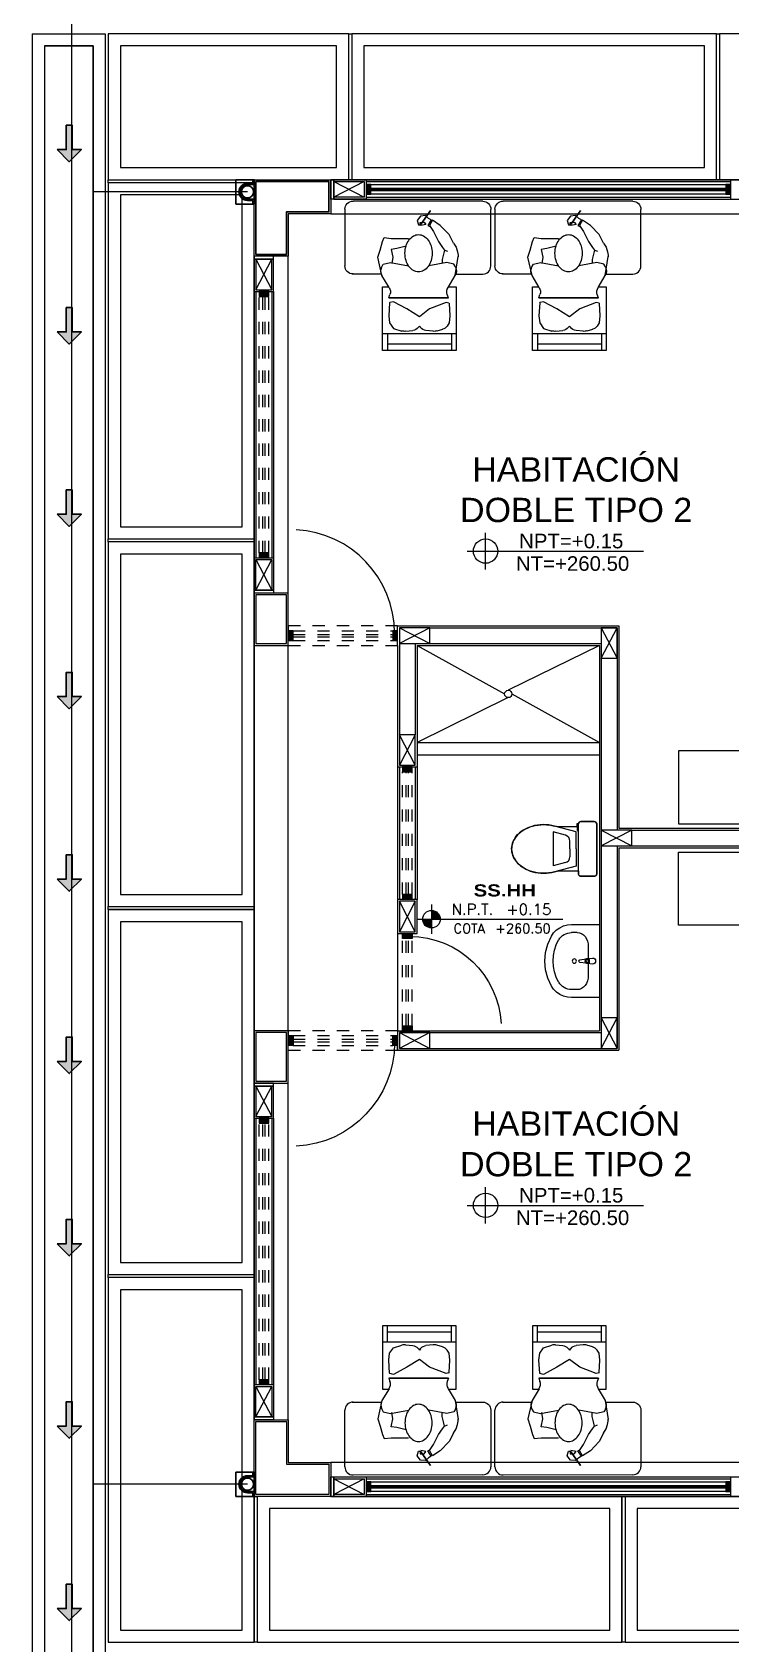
# Model space of a CAD drawing. Header units: metres. Extents: x 349075 to 349285, y 9281902 to 9282050.
# Drawn here: x 349120.23 to 349125.97, y 9282015.78 to 9282029.04 of the extents above; entities that cross this region are included whole.
import ezdxf
from ezdxf.enums import TextEntityAlignment as Align

# ---------------------------------------------------------------- set-up
doc = ezdxf.new("R2010")
doc.units = ezdxf.units.M
doc.header["$LTSCALE"] = 0.25
doc.linetypes.add('01 nivel$0$HIDDEN2', pattern=[0.1875, 0.125, -0.0625])
doc.linetypes.add('DASHED2', pattern=[0.762, 0.635, -0.127])
for name, color, linetype, lineweight in [('.', 7, 'Continuous', 0), ('0_ CUNETAS', 151, 'Continuous', 5), ('0_VANOS', 30, 'Continuous', 9), ('ARQ-FONDO', 253, 'CONTINUOUS', 9), ('CUNETAS-RED', 5, 'CONTINUOUS', 18)]:
    doc.layers.add(name, color=color, linetype=linetype, lineweight=lineweight)
doc.styles.add('Arial_1', font='arial.ttf', dxfattribs={"height": 0.15})
doc.styles.add('MOYO2', font='arialbd.ttf', dxfattribs={"width": 1.2})
doc.styles.add('TM-DIM', font='romans.shx')

# ---------------------------------------------------------------- blocks, each defined once
blk = doc.blocks.new('*U3840')
at = {"layer": '.', "lineweight": 30}
h = blk.add_hatch(color=1, dxfattribs=at)
h.dxf.hatch_style = 1
h.paths.add_polyline_path([(-0.025, -0.05), (-0.1, -0.05), (0, -0.15), (0.1, -0.05), (0.025, -0.05), (0.025, 0.15), (-0.025, 0.15)])
at = {"layer": '0_ CUNETAS', "color": 1, "lineweight": 30}
blk.add_lwpolyline([(-0.1, -0.05), (-0.025, -0.05), (-0.025, 0.15), (0.025, 0.15), (0.025, -0.05), (0.1, -0.05), (0, -0.15)], close=True, dxfattribs=at)
blk = doc.blocks.new('*U3839')
at = {"layer": '0_ CUNETAS', "color": 0, "linetype": 'ByBlock', "lineweight": -2, "transparency": 16777216}
for p in [(0, 39), (0, 37.5), (0, 36), (0, 34.5), (0, 33), (0, 31.5), (0, 30), (0, 28.5), (0, 27)]:
    blk.add_blockref('*U3840', p, dxfattribs=at)
blk = doc.blocks.new('red drenaje')
at = {"layer": 'CUNETAS-RED'}
blk.add_line((-30.805, 111.023), (-30.805, 73.493), dxfattribs=at)
at = {"layer": 'CUNETAS-RED', "lineweight": 0}
for p, q in [((-30.805, 111.023), (-30.805, 73.493)), ((-30.805, 111.023), (-30.205, 111.023)), ((-30.205, 111.023), (-30.205, 73.493)), ((-30.705, 110.923), (-30.705, 73.493)), ((-30.705, 110.923), (-30.305, 110.923)), ((-30.305, 110.923), (-30.305, 73.493))]:
    blk.add_line(p, q, dxfattribs=at)
at = {"layer": 'CUNETAS-RED', "lineweight": 0, "elevation": 0}
blk.add_lwpolyline([(-30.305, 73.493), (-30.305, 110.923), (-30.705, 110.923), (-30.705, 73.493), (-30.305, 73.493)], dxfattribs=at)
at = {"layer": 'CUNETAS-RED', "lineweight": 0}
blk.add_blockref('*U3839', (-30.501, 71.121, -20.549), dxfattribs=at)
blk = doc.blocks.new('Lavabo 22')
at = {"layer": 'ARQ-FONDO', "linetype": 'Continuous'}
for p, q in [((-0.3, 0), (-0.3, -0.229)), ((0.3, 0), (-0.3, 0)), ((0.3, -0.229), (0.3, 0)), ((0.119, -0.092), (-0.119, -0.092)), ((-0.025, -0.057), (-0.021, -0.099)), ((-0.018, -0.109), (-0.011, -0.162)), ((-0.014, -0.097), (-0.014, -0.082)), ((-0.014, -0.082), (0.014, -0.082)), ((0.011, -0.162), (0.018, -0.109)), ((0.014, -0.082), (0.014, -0.097)), ((0.021, -0.099), (0.025, -0.057)), ((-0.3, -0.229), (-0.297, -0.263)), ((-0.297, -0.263), (-0.289, -0.295)), ((-0.235, -0.183), (-0.235, -0.229)), ((0.235, -0.183), (0.235, -0.229)), ((0.289, -0.295), (0.297, -0.263)), ((0.297, -0.263), (0.3, -0.229)), ((-0.289, -0.295), (-0.274, -0.326)), ((-0.274, -0.326), (-0.256, -0.353)), ((-0.256, -0.353), (-0.232, -0.377)), ((-0.232, -0.377), (-0.205, -0.396)), ((-0.205, -0.396), (-0.14, -0.426)), ((0.14, -0.426), (0.205, -0.396)), ((0.205, -0.396), (0.232, -0.377)), ((0.232, -0.377), (0.256, -0.353)), ((0.256, -0.353), (0.274, -0.326)), ((0.274, -0.326), (0.289, -0.295)), ((-0.14, -0.426), (-0.071, -0.444)), ((-0.071, -0.444), (0, -0.45)), ((0, -0.45), (0.071, -0.444)), ((0.071, -0.444), (0.14, -0.426))]:
    blk.add_line(p, q, dxfattribs=at)
blk.add_circle((0, -0.207), 0.0175, dxfattribs=at)
for centre, radius, start, end in [((0, -0.057), 0.025, 0, 180), ((0, -0.097), 0.0211, 185.1696, 212.771), ((0, -0.097), 0.0211, 212.771, 327.229), ((0, -0.097), 0.0136, 180, 0), ((0, -0.097), 0.0211, 327.229, 354.8304), ((0, -0.16), 0.0112, 187.1389, 352.8611)]:
    blk.add_arc(centre, radius, start, end, dxfattribs=at)
for centre, major_axis, ratio, start_param, end_param in [((-0.119, -0.183), (0.116, 0), 0.783646, 1.570796, 3.141593), ((0.119, -0.183), (0.116, 0), 0.783646, 0, 1.570796), ((-0.119, -0.229), (0, 0.121), 0.956522, 1.570796, 2.644618), ((0.119, -0.229), (0, 0.121), 0.956522, 3.638567, 4.712389), ((0, 0), (0, 0.382), 0.956522, 2.644618, 3.638567)]:
    blk.add_ellipse(centre, major_axis=major_axis, ratio=ratio, start_param=start_param, end_param=end_param, dxfattribs=at)
blk = doc.blocks.new('COLUMNAS BLO DOR 01')
at = {"layer": 'ARQ-FONDO', "elevation": 0}
for points in [[(-17.73, -0.63), (-17.73, 0), (-17.1, 0), (-17.1, -0.28), (-17.45, -0.28), (-17.45, -0.63)], [(-17.45, -3.83), (-17.45, -3.4), (-17.73, -3.4), (-17.73, -3.83)], [(-17.465, -3.815), (-17.465, -3.415), (-17.715, -3.415), (-17.715, -3.815)], [(-17.45, -7.43), (-17.45, -7), (-17.73, -7), (-17.73, -7.43)], [(-17.465, -7.415), (-17.465, -7.015), (-17.715, -7.015), (-17.715, -7.415)], [(-17.1, -10.83), (-17.73, -10.83), (-17.73, -10.2), (-17.45, -10.2), (-17.45, -10.55), (-17.1, -10.55)], [(-17.115, -10.815), (-17.715, -10.815), (-17.715, -10.215), (-17.465, -10.215), (-17.465, -10.565), (-17.115, -10.565)]]:
    blk.add_lwpolyline(points, close=True, dxfattribs=at)
at = {"layer": 'ARQ-FONDO', "lineweight": 30, "elevation": 0}
blk.add_lwpolyline([(-17.715, -0.615), (-17.715, -0.015), (-17.115, -0.015), (-17.115, -0.265), (-17.465, -0.265), (-17.465, -0.615)], close=True, dxfattribs=at)
blk = doc.blocks.new('*U700')
at = {"linetype": 'Continuous', "true_color": 0xbebebe}
for points in [[(3032.131, 1351.189), (3032.131, 1351.269), (3032.171, 1351.269), (3032.171, 1351.189)], [(3034.281, 1351.189), (3034.281, 1351.269), (3034.321, 1351.269), (3034.321, 1351.189)]]:
    blk.add_hatch(color=9, dxfattribs=at).paths.add_polyline_path(points)
at = {"layer": '0_VANOS', "linetype": 'Continuous'}
for p, q in [((3032.131, 1351.269), (3032.171, 1351.269)), ((3032.131, 1351.269), (3032.131, 1351.189)), ((3032.171, 1351.269), (3032.171, 1351.189)), ((3034.281, 1351.189), (3034.281, 1351.269)), ((3034.281, 1351.269), (3034.321, 1351.269)), ((3034.321, 1351.269), (3034.321, 1351.189)), ((3032.171, 1351.189), (3032.131, 1351.189)), ((3034.321, 1351.189), (3034.281, 1351.189))]:
    blk.add_line(p, q, dxfattribs=at)
at = {"layer": '0_VANOS', "linetype": '01 nivel$0$HIDDEN2', "ltscale": 0.5}
for p, q in [((3032.171, 1351.269), (3034.281, 1351.269)), ((3032.171, 1351.239), (3034.281, 1351.239)), ((3032.171, 1351.219), (3034.281, 1351.219)), ((3032.171, 1351.189), (3034.281, 1351.189))]:
    blk.add_line(p, q, dxfattribs=at)
at = {"layer": '0_VANOS', "linetype": '01 nivel$0$HIDDEN2'}
blk.add_line((3034.281, 1351.269), (3034.321, 1351.269), dxfattribs=at)
blk = doc.blocks.new('escritorio dormitorios')
at = {"layer": 'ARQ-FONDO', "linetype": 'ByBlock', "lineweight": 0}
for p, q in [((-0.672, 0.428, -11.931), (0.395, 0.429, -80.123)), ((-0.738, -0.105, -80.123), (-0.738, 0.361, -80.123)), ((0.462, 0.362, -148.314), (0.462, -0.104, -148.314)), ((0.401, -0.17, -167.513), (0.163, -0.17, -167.513))]:
    blk.add_line(p, q, dxfattribs=at)
at = {"layer": 'ARQ-FONDO', "lineweight": 0}
for p, q in [((-0.323, 0.229), (-0.258, 0.272)), ((-0.258, 0.272), (-0.234, 0.227)), ((-0.254, 0.263), (-0.249, 0.275)), ((-0.249, 0.275), (-0.219, 0.229)), ((-0.43, 0.084), (-0.395, 0.153)), ((-0.395, 0.153), (-0.323, 0.229)), ((-0.267, 0.178), (-0.307, 0.097)), ((-0.234, 0.227), (-0.267, 0.178)), ((-0.219, 0.229), (-0.236, 0.221)), ((-0.356, 0.026), (-0.381, 0.016)), ((-0.34, 0.048), (-0.356, 0.026)), ((-0.307, 0.097), (-0.34, 0.048)), ((-0.445, -0.183), (-0.469, -0.027)), ((-0.447, -0.112), (-0.434, -0.09)), ((-0.434, -0.09), (-0.376, -0.077)), ((-0.376, -0.077), (-0.228, -0.103)), ((0.088, -0.077), (-0.061, -0.103)), ((0.146, -0.09), (0.088, -0.077)), ((0.158, -0.112), (0.146, -0.09)), ((-0.387, -0.281), (-0.445, -0.183)), ((0.098, -0.281), (0.157, -0.183)), ((-0.454, -0.277), (-0.454, -0.799)), ((-0.389, -0.277), (-0.454, -0.277)), ((-0.389, -0.367), (-0.38, -0.34)), ((0.101, -0.367), (-0.389, -0.367)), ((-0.389, -0.367), (0.101, -0.367)), ((0.101, -0.367), (0.092, -0.34)), ((0.152, -0.277), (0.101, -0.277)), ((0.152, -0.799), (0.152, -0.277)), ((-0.396, -0.413), (-0.402, -0.515)), ((-0.402, -0.515), (-0.396, -0.573)), ((-0.394, -0.411), (-0.37, -0.406)), ((-0.37, -0.406), (-0.235, -0.457)), ((-0.235, -0.457), (-0.151, -0.522)), ((-0.151, -0.522), (-0.048, -0.457)), ((-0.048, -0.457), (0.062, -0.399)), ((0.062, -0.399), (0.092, -0.405)), ((0.094, -0.408), (0.101, -0.515)), ((0.101, -0.515), (0.094, -0.573)), ((-0.396, -0.573), (-0.378, -0.599)), ((-0.34, -0.626), (-0.294, -0.64)), ((-0.265, -0.642), (-0.205, -0.635)), ((-0.159, -0.609), (-0.151, -0.599)), ((-0.143, -0.609), (-0.151, -0.599)), ((-0.037, -0.642), (-0.096, -0.635)), ((0.062, -0.618), (-0.007, -0.64)), ((0.094, -0.573), (0.062, -0.618)), ((-0.454, -0.664), (0.152, -0.664)), ((-0.414, -0.664), (-0.414, -0.799)), ((-0.414, -0.747), (0.111, -0.747)), ((0.111, -0.664), (0.111, -0.799)), ((-0.454, -0.799), (0.152, -0.799))]:
    blk.add_line(p, q, dxfattribs=at)
at = {"layer": 'ARQ-FONDO', "lineweight": 0, "const_width": 0.014}
blk.add_lwpolyline([(-0.157, 0.23), (-0.243, 0.352)], dxfattribs=at)
at = {"layer": 'ARQ-FONDO', "lineweight": 0}
for points in [[(-0.249, 0.275), (-0.227, 0.287), (-0.201, 0.31), (-0.16, 0.306), (-0.133, 0.27), (-0.143, 0.233), (-0.156, 0.233), (-0.156, 0.254), (-0.189, 0.255), (-0.205, 0.236), (-0.162, 0.228)], [(-0.43, 0.084), (-0.453, 0.049), (-0.464, 0.013), (-0.469, -0.015), (-0.469, -0.03)], [(-0.356, 0.026), (-0.348, -0.008), (-0.339, -0.052), (-0.339, -0.083)], [(0.157, -0.183), (0.191, -0.032), (0.171, 0.026), (0.152, 0.097), (0.139, 0.129), (0.081, 0.122), (0.023, 0.122), (-0.061, 0.122)], [(-0.041, 0.058), (0.036, 0.039), (0.081, 0.032), (0.068, -0.032), (0.075, -0.084)]]:
    blk.add_lwpolyline(points, dxfattribs=at)
blk.add_lwpolyline([(-0.256, 0, 0.07405), (-0.247, -0.06, 0.084801), (-0.223, -0.108, 0.106336), (-0.185, -0.142, 0.128955), (-0.144, -0.153, 0.128955), (-0.103, -0.142, 0.106336), (-0.065, -0.108, 0.084801), (-0.041, -0.06, 0.07405), (-0.032, 0, 0.07405), (-0.041, 0.06, 0.084801), (-0.065, 0.108, 0.106336), (-0.103, 0.142, 0.128955), (-0.144, 0.153, 0.128955), (-0.185, 0.142, 0.106336), (-0.223, 0.108, 0.084801), (-0.247, 0.06, 0.07405)], format="xyb", close=True, dxfattribs=at)
at = {"layer": 'ARQ-FONDO', "linetype": 'ByBlock', "lineweight": 0, "elevation": -80.123}
blk.add_lwpolyline([(-0.451, -0.171), (-0.672, -0.171, -0.414214), (-0.738, -0.105)], format="xyb", dxfattribs=at)
at = {"layer": 'ARQ-FONDO', "linetype": 'ByBlock', "lineweight": 0}
for centre, start, end in [((-0.672, 0.361, -11.931), 90, 180), ((0.395, 0.362, -80.123), 360, 90), ((0.395, -0.104, -148.314), 270, 0)]:
    blk.add_arc(centre, 0.0665, start, end, dxfattribs=at)
at = {"layer": 'ARQ-FONDO', "lineweight": 0}
for centre, radius, start, end in [((-0.384, -0.147), 0.0714, 150.9331, 210.9765), ((0.095, -0.147), 0.0714, 329.0235, 29.0669), ((-0.448, -0.318), 0.0714, 341.5564, 30.9765), ((0.159, -0.318), 0.0714, 149.0235, 198.4436), ((-0.393, -0.413), 0.0028, 101.3044, 176.6318), ((0.091, -0.408), 0.0028, 3.3682, 78.6956), ((0.091, -0.408), 0.0028, 3.3682, 78.6956), ((-0.32, -0.557), 0.0714, 215.5514, 252.9054), ((-0.273, -0.571), 0.0714, 252.9054, 277.1215), ((-0.214, -0.564), 0.0714, 277.1215, 321.3261), ((-0.087, -0.564), 0.0714, 218.6739, 262.8785), ((-0.028, -0.571), 0.0714, 262.8785, 287.0946)]:
    blk.add_arc(centre, radius, start, end, dxfattribs=at)
blk = doc.blocks.new('*U1001')
at = {"linetype": 'Continuous', "lineweight": 0, "true_color": 0xbebebe}
for points in [[(3037.252, 1360.543), (3037.212, 1360.543), (3037.212, 1360.463), (3037.252, 1360.463)], [(3040.212, 1360.543), (3040.172, 1360.543), (3040.172, 1360.463), (3040.212, 1360.463)]]:
    blk.add_hatch(color=9, dxfattribs=at).paths.add_polyline_path(points)
at = {"layer": '0_VANOS', "linetype": 'Continuous'}
for p, q in [((3037.252, 1360.513), (3040.172, 1360.513)), ((3037.252, 1360.503), (3040.172, 1360.503)), ((3037.252, 1360.493), (3040.172, 1360.493))]:
    blk.add_line(p, q, dxfattribs=at)
for points in [[(3037.212, 1360.543), (3037.212, 1360.463), (3037.252, 1360.463), (3037.252, 1360.543)], [(3037.252, 1360.543), (3040.172, 1360.543), (3040.172, 1360.463), (3037.252, 1360.463)], [(3040.172, 1360.543), (3040.172, 1360.463), (3040.212, 1360.463), (3040.212, 1360.543)]]:
    blk.add_lwpolyline(points, close=True, dxfattribs=at)
blk = doc.blocks.new('*U701')
at = {"linetype": 'Continuous', "true_color": 0xbebebe}
for points in [[(3032.131, 1351.189), (3032.131, 1351.269), (3032.171, 1351.269), (3032.171, 1351.189)], [(3034.281, 1351.189), (3034.281, 1351.269), (3034.321, 1351.269), (3034.321, 1351.189)]]:
    blk.add_hatch(color=9, dxfattribs=at).paths.add_polyline_path(points)
at = {"layer": '0_VANOS', "linetype": 'Continuous'}
for p, q in [((3032.131, 1351.269), (3032.171, 1351.269)), ((3032.131, 1351.269), (3032.131, 1351.189)), ((3032.171, 1351.269), (3032.171, 1351.189)), ((3034.281, 1351.189), (3034.281, 1351.269)), ((3034.281, 1351.269), (3034.321, 1351.269)), ((3034.321, 1351.269), (3034.321, 1351.189)), ((3032.171, 1351.189), (3032.131, 1351.189)), ((3034.321, 1351.189), (3034.281, 1351.189))]:
    blk.add_line(p, q, dxfattribs=at)
at = {"layer": '0_VANOS', "linetype": '01 nivel$0$HIDDEN2', "ltscale": 0.5}
for p, q in [((3032.171, 1351.269), (3034.281, 1351.269)), ((3032.171, 1351.239), (3034.281, 1351.239)), ((3032.171, 1351.219), (3034.281, 1351.219)), ((3032.171, 1351.189), (3034.281, 1351.189))]:
    blk.add_line(p, q, dxfattribs=at)
at = {"layer": '0_VANOS', "linetype": '01 nivel$0$HIDDEN2'}
blk.add_line((3034.281, 1351.269), (3034.321, 1351.269), dxfattribs=at)
blk = doc.blocks.new('*U997')
at = {"linetype": 'Continuous', "true_color": 0xbebebe}
for points in [[(3032.131, 1351.189), (3032.131, 1351.269), (3032.171, 1351.269), (3032.171, 1351.189)], [(3033.181, 1351.189), (3033.181, 1351.269), (3033.221, 1351.269), (3033.221, 1351.189)]]:
    blk.add_hatch(color=9, dxfattribs=at).paths.add_polyline_path(points)
at = {"layer": '0_VANOS', "linetype": 'Continuous'}
for p, q in [((3032.131, 1351.269), (3032.171, 1351.269)), ((3032.131, 1351.269), (3032.131, 1351.189)), ((3032.171, 1351.269), (3032.171, 1351.189)), ((3033.181, 1351.189), (3033.181, 1351.269)), ((3033.181, 1351.269), (3033.221, 1351.269)), ((3033.221, 1351.269), (3033.221, 1351.189)), ((3032.171, 1351.189), (3032.131, 1351.189)), ((3033.221, 1351.189), (3033.181, 1351.189))]:
    blk.add_line(p, q, dxfattribs=at)
at = {"layer": '0_VANOS', "linetype": '01 nivel$0$HIDDEN2', "ltscale": 0.5}
for p, q in [((3032.171, 1351.269), (3033.181, 1351.269)), ((3032.171, 1351.239), (3033.181, 1351.239)), ((3032.171, 1351.219), (3033.181, 1351.219)), ((3032.171, 1351.189), (3033.181, 1351.189))]:
    blk.add_line(p, q, dxfattribs=at)
at = {"layer": '0_VANOS', "linetype": '01 nivel$0$HIDDEN2'}
blk.add_line((3033.181, 1351.269), (3033.221, 1351.269), dxfattribs=at)
blk = doc.blocks.new('montante')
at = {"layer": 'ARQ-FONDO', "lineweight": 30}
for p, q in [((0, 0.07), (0.045, 0.07)), ((0, 0.06), (0.055, 0.06)), ((0.045, 0.07), (0.045, 0.095)), ((0, -0.06), (0.055, -0.06)), ((0, -0.07), (0.045, -0.07)), ((0.045, -0.07), (0.045, -0.095))]:
    blk.add_line(p, q, dxfattribs=at)
blk.add_lwpolyline([(-0.095, 0.1), (-0.095, -0.1), (0.055, -0.1), (0.055, 0.1)], close=True, dxfattribs=at)
blk.add_circle((0, 0), 0.05, dxfattribs=at)
for centre, radius, start, end in [((0, 0), 0.07, 90, 270), ((0, 0), 0.06, 90, 270), ((0.05, 0.095), 0.005, 0, 180), ((0.05, -0.095), 0.005, 180, 0)]:
    blk.add_arc(centre, radius, start, end, dxfattribs=at)
blk = doc.blocks.new('*U1569')
blk.add_arc((0.022, 0.048), 0.853, 0.1579, 87.0814)
blk = doc.blocks.new('*U995')
at = {"lineweight": 0}
blk.add_arc((0.022, 0.048), 0.753, 0.1579, 87.0814, dxfattribs=at)
blk = doc.blocks.new('*U1074')
at = {"linetype": 'Continuous', "true_color": 0xbebebe}
for points in [[(3032.131, 1351.189), (3032.131, 1351.269), (3032.171, 1351.269), (3032.171, 1351.189)], [(3032.991, 1351.189), (3032.991, 1351.269), (3033.031, 1351.269), (3033.031, 1351.189)]]:
    blk.add_hatch(color=9, dxfattribs=at).paths.add_polyline_path(points)
at = {"layer": '0_VANOS', "linetype": 'Continuous'}
for p, q in [((3032.131, 1351.269), (3032.171, 1351.269)), ((3032.131, 1351.269), (3032.131, 1351.189)), ((3032.171, 1351.269), (3032.171, 1351.189)), ((3032.991, 1351.189), (3032.991, 1351.269)), ((3032.991, 1351.269), (3033.031, 1351.269)), ((3033.031, 1351.269), (3033.031, 1351.189)), ((3032.171, 1351.189), (3032.131, 1351.189)), ((3033.031, 1351.189), (3032.991, 1351.189))]:
    blk.add_line(p, q, dxfattribs=at)
at = {"layer": '0_VANOS', "linetype": '01 nivel$0$HIDDEN2', "ltscale": 0.5}
for p, q in [((3032.171, 1351.269), (3032.991, 1351.269)), ((3032.171, 1351.239), (3032.991, 1351.239)), ((3032.171, 1351.219), (3032.991, 1351.219)), ((3032.171, 1351.189), (3032.991, 1351.189))]:
    blk.add_line(p, q, dxfattribs=at)
at = {"layer": '0_VANOS', "linetype": '01 nivel$0$HIDDEN2'}
blk.add_line((3032.991, 1351.269), (3033.031, 1351.269), dxfattribs=at)
blk = doc.blocks.new('*U999')
at = {"linetype": 'Continuous', "true_color": 0xbebebe}
for points in [[(3032.131, 1351.189), (3032.131, 1351.269), (3032.171, 1351.269), (3032.171, 1351.189)], [(3032.891, 1351.189), (3032.891, 1351.269), (3032.931, 1351.269), (3032.931, 1351.189)]]:
    blk.add_hatch(color=9, dxfattribs=at).paths.add_polyline_path(points)
at = {"layer": '0_VANOS', "linetype": 'Continuous'}
for p, q in [((3032.131, 1351.269), (3032.171, 1351.269)), ((3032.131, 1351.269), (3032.131, 1351.189)), ((3032.171, 1351.269), (3032.171, 1351.189)), ((3032.891, 1351.189), (3032.891, 1351.269)), ((3032.891, 1351.269), (3032.931, 1351.269)), ((3032.931, 1351.269), (3032.931, 1351.189)), ((3032.171, 1351.189), (3032.131, 1351.189)), ((3032.931, 1351.189), (3032.891, 1351.189))]:
    blk.add_line(p, q, dxfattribs=at)
at = {"layer": '0_VANOS', "linetype": '01 nivel$0$HIDDEN2', "ltscale": 0.5}
for p, q in [((3032.171, 1351.269), (3032.891, 1351.269)), ((3032.171, 1351.239), (3032.891, 1351.239)), ((3032.171, 1351.219), (3032.891, 1351.219)), ((3032.171, 1351.189), (3032.891, 1351.189))]:
    blk.add_line(p, q, dxfattribs=at)
at = {"layer": '0_VANOS', "linetype": '01 nivel$0$HIDDEN2'}
blk.add_line((3032.891, 1351.269), (3032.931, 1351.269), dxfattribs=at)
blk = doc.blocks.new('C-4-flat-1-flat-1')
at = {"layer": 'ARQ-FONDO', "lineweight": 0}
for p, q in [((-0.436, -0.063), (-0.436, -0.473)), ((-0.306, -0.043), (-0.416, -0.043)), ((-0.286, -0.088), (-0.286, -0.063)), ((-0.122, -0.088), (-0.286, -0.088)), ((-0.266, -0.127), (-0.09, -0.079)), ((-0.266, -0.268), (-0.266, -0.127)), ((-0.179, -0.155), (-0.077, -0.128)), ((-0.09, -0.079), (-0.122, -0.088)), ((-0.077, -0.408), (-0.077, -0.128)), ((-0.216, -0.268), (-0.216, -0.203)), ((-0.266, -0.268), (-0.266, -0.409)), ((-0.216, -0.268), (-0.216, -0.333)), ((-0.179, -0.381), (-0.077, -0.408)), ((-0.416, -0.493), (-0.306, -0.493)), ((-0.275, -0.418), (-0.286, -0.413)), ((-0.274, -0.454), (-0.286, -0.454)), ((-0.286, -0.473), (-0.274, -0.473)), ((-0.286, -0.473), (-0.274, -0.473)), ((-0.275, -0.454), (-0.275, -0.418)), ((-0.275, -0.448), (-0.122, -0.448)), ((-0.275, -0.448), (-0.122, -0.448)), ((-0.275, -0.454), (-0.275, -0.448)), ((-0.274, -0.454), (-0.275, -0.454)), ((-0.274, -0.473), (-0.274, -0.454)), ((-0.274, -0.473), (-0.274, -0.454)), ((-0.266, -0.409), (-0.09, -0.456)), ((-0.122, -0.448), (-0.09, -0.456))]:
    blk.add_line(p, q, dxfattribs=at)
at = {"layer": 'ARQ-FONDO', "lineweight": 0, "flags": 128}
blk.add_lwpolyline([(-0.416, -0.043), (-0.306, -0.043, -0.016084), (-0.305, -0.043, -0.098696), (-0.298, -0.045, -0.082497), (-0.292, -0.049, -0.052188), (-0.29, -0.052, -0.043988), (-0.288, -0.055, -0.036572), (-0.287, -0.058, -0.034751), (-0.287, -0.061, -0.021821), (-0.286, -0.062, -0.006718), (-0.286, -0.063), (-0.286, -0.473, -0.016083), (-0.286, -0.474, -0.022806), (-0.287, -0.476, -0.021818), (-0.287, -0.478, -0.034754), (-0.288, -0.48, -0.036572), (-0.289, -0.483, -0.043988), (-0.291, -0.486, -0.052186), (-0.294, -0.489, -0.082496), (-0.3, -0.492, -0.082484), (-0.306, -0.493), (-0.416, -0.493, -0.016082), (-0.418, -0.493, -0.098699), (-0.425, -0.491, -0.082496), (-0.43, -0.487, -0.052185), (-0.433, -0.484, -0.043989), (-0.435, -0.481, -0.036572), (-0.436, -0.478, -0.034752), (-0.436, -0.475, -0.021821), (-0.436, -0.473, -0.006719), (-0.436, -0.473), (-0.436, -0.063, -0.016085), (-0.436, -0.062, -0.022804), (-0.436, -0.06, -0.021821), (-0.436, -0.058, -0.034752), (-0.435, -0.056, -0.036572), (-0.434, -0.053, -0.043989), (-0.432, -0.05, -0.052185), (-0.429, -0.047, -0.082499), (-0.423, -0.044, -0.082481), (-0.416, -0.043)], format="xyb", dxfattribs=at)
at = {"layer": 'ARQ-FONDO', "lineweight": 0}
for points in [[(-0.09, -0.456, 0.138325), (0.098, -0.453, 0.067431), (0.17, -0.421, 0.079159), (0.224, -0.373, 0.080244), (0.253, -0.323, 0.196401), (0.251, -0.207, 0.091852), (0.214, -0.151, 0.06635), (0.164, -0.111, 0.067294), (0.091, -0.08, 0.132913), (-0.09, -0.079)], [(-0.09, -0.079, -0.138325), (0.098, -0.082, -0.067431), (0.17, -0.115, -0.079159), (0.224, -0.163, -0.080244), (0.253, -0.212, -0.196401), (0.251, -0.328, -0.091852), (0.214, -0.385, -0.06635), (0.164, -0.424, -0.067294), (0.091, -0.455, -0.132913), (-0.09, -0.456)]]:
    blk.add_lwpolyline(points, format="xyb", dxfattribs=at)
for centre, major_axis, start_param, end_param in [((-0.416, -0.063), (0.02, -0.0013), 1.635126, 3.205922), ((-0.306, -0.063), (0.02, -0.0013), 0.06433, 1.635126), ((-0.166, -0.203), (0.0499, -0.0032), 1.896446, 3.205922), ((-0.166, -0.332), (0.0499, -0.0032), -3.077263, -1.767787), ((-0.416, -0.473), (0.02, -0.0013), -3.077263, -1.506467), ((-0.306, -0.473), (0.02, -0.0013), -1.506467, 0.06433)]:
    blk.add_ellipse(centre, major_axis=major_axis, ratio=1, start_param=start_param, end_param=end_param, dxfattribs=at)
blk = doc.blocks.new('*U994')
h = blk.add_hatch(color=251)
h.paths.add_polyline_path([(0.75, -0.172), (0.75, -0.232), (0.81, -0.232, 0.414214)])
h.paths.add_polyline_path([(0.75, -0.232), (0.69, -0.232, 0.414214), (0.75, -0.292)])
at = {"color": 2}
for p, q in [((0.75, -0.132), (0.75, -0.332)), ((0.65, -0.232), (1.65, -0.232))]:
    blk.add_line(p, q, dxfattribs=at)
blk.add_circle((0.75, -0.232), 0.06, dxfattribs=at)
at = {"color": 2, "style": 'TM-DIM'}
blk.add_text('COTA', height=0.065, rotation=360, dxfattribs=at).set_placement((1.009, -0.328), align=Align.CENTER)
for tag, p, height in [('NIV_P', (0.888, -0.202), 0.075), ('VALOR_P', (1.264, -0.202), 0.075), ('COTA_P', (1.188, -0.328), 0.065)]:
    blk.add_attdef(tag, p, '', height=height, rotation=360, dxfattribs=at)
blk = doc.blocks.new('Cotas de elevación - M_Cota de elevación - Destino rellenado-517392-Nivel 1')
at = {"layer": 'ARQ-FONDO'}
for p, q in [((0, -0.0015), (0, 0.0015)), ((-0.0015, 0), (0.013, 0))]:
    blk.add_line(p, q, dxfattribs=at)
blk.add_circle((0, 0), 0.001, dxfattribs=at)
blk = doc.blocks.new('BLOQUE EDF 08 PG')
at = {"layer": 'ARQ-FONDO'}
for p, q in [((-16.81, 0, 0), (-13.81, 0, 0)), ((-13.81, -0.16, 0), (-13.81, 0, 0)), ((-16.825, -0.015, 0), (-17.075, -0.145, 0)), ((-17.075, -0.015, 0), (-16.825, -0.145, 0)), ((-16.81, -0.015, 684.918), (-13.81, -0.015)), ((-17.075, -0.16, 0), (-13.81, -0.16, 0)), ((-16.81, -0.145, 684.918), (-13.81, -0.145)), ((-13.81, -0.16, 0), (-12.03, -0.16, 0)), ((-17.715, -0.905, 0), (-17.585, -0.655, 0)), ((-17.715, -0.655, 0), (-17.585, -0.905, 0)), ((-17.73, -0.92, 0), (-17.73, -3.2, 0)), ((-17.715, -0.92, 684.918), (-17.715, -3.11, 684.918)), ((-17.585, -0.92, 684.918), (-17.585, -3.11, 684.918)), ((-17.57, -0.92, 0), (-17.57, -3.2, 0)), ((-17.715, -3.125, 684.918), (-17.715, -3.125, 684.918)), ((-17.715, -3.125, 0), (-17.585, -3.375, 0)), ((-17.715, -3.375, 0), (-17.585, -3.125, 0)), ((-17.585, -3.125, 684.918), (-17.585, -3.125, 684.918)), ((-16.55, -3.67, 0), (-14.73, -3.67, 0)), ((-16.55, -3.83, 0), (-16.55, -3.67, 0)), ((-16.535, -3.685, 684.918), (-16.535, -4.565, 684.918)), ((-16.535, -3.685, 684.918), (-16.285, -3.815, 684.918)), ((-16.285, -3.685, 684.918), (-16.535, -3.815, 684.918)), ((-16.285, -3.685, 684.918), (-14.745, -3.685, 684.918)), ((-14.875, -3.935, 684.918), (-14.745, -3.685, 684.918)), ((-14.875, -3.685, 684.918), (-14.745, -3.935, 684.918)), ((-14.745, -3.685, 684.918), (-14.745, -5.35, 684.918)), ((-14.73, -3.67, 0), (-14.73, -5.335, 0)), ((-16.55, -3.83, 0), (-16.55, -5.92, 0)), ((-16.405, -3.815, 684.918), (-16.405, -4.565, 684.918)), ((-16.39, -3.83, 0), (-14.89, -3.83, 0)), ((-16.39, -3.83, 0), (-16.39, -5.92, 0)), ((-16.285, -3.815, 684.918), (-14.875, -3.815, 684.918)), ((-14.89, -3.83, 0), (-14.89, -7, 0)), ((-14.875, -3.815, 684.918), (-14.875, -7.015, 684.918)), ((-16.405, -4.565, 684.918), (-16.535, -4.815, 684.918)), ((-16.405, -4.815, 684.918), (-16.535, -4.565, 684.918)), ((-16.39, -4.63, 684.918), (-14.89, -4.63, 684.918)), ((-16.39, -4.73, 684.918), (-14.89, -4.73, 684.918)), ((-16.55, -4.83, 0), (-16.39, -4.83, 0)), ((-16.535, -4.83, 684.918), (-16.535, -5.92, 684.918)), ((-16.405, -4.83, 684.918), (-16.405, -5.92, 684.918)), ((-14.875, -5.35, 684.918), (-14.625, -5.48, 684.918)), ((-14.625, -5.35, 684.918), (-14.875, -5.48, 684.918)), ((-14.73, -5.335, 0), (-11.76, -5.335, 0)), ((-14.625, -5.35, 684.918), (-11.865, -5.35, 684.918)), ((-14.745, -5.48, 684.918), (-14.745, -7.145, 684.918)), ((-14.73, -5.495, 0), (-14.73, -7.16, 0)), ((-14.73, -5.495, 0), (-11.76, -5.495, 0)), ((-14.625, -5.48, 684.918), (-11.865, -5.48, 684.918)), ((-16.405, -5.935, 684.918), (-16.535, -6.185, 684.918)), ((-16.405, -6.185, 684.918), (-16.535, -5.935, 684.918)), ((-16.55, -6.2, 0), (-16.39, -6.2, 0)), ((-16.55, -6.2, 0), (-16.55, -7, 0)), ((-16.55, -7, 0), (-14.89, -7, 0)), ((-16.55, -7, 0), (-16.55, -7.16, 0)), ((-16.535, -7.015, 684.918), (-14.875, -7.015, 684.918)), ((-16.535, -7.015, 684.918), (-16.535, -7.145, 684.918)), ((-16.535, -7.015, 684.918), (-16.285, -7.145, 684.918)), ((-16.285, -7.015, 684.918), (-16.535, -7.145, 684.918)), ((-14.875, -7.145, 684.918), (-14.745, -6.895, 684.918)), ((-14.875, -6.895, 684.918), (-14.745, -7.145, 684.918)), ((-16.535, -7.145, 684.918), (-14.745, -7.145, 684.918)), ((-16.55, -7.16, 0), (-14.73, -7.16, 0)), ((-17.715, -7.705, 0), (-17.585, -7.455, 0)), ((-17.715, -7.455, 0), (-17.585, -7.705, 0)), ((-17.73, -7.72, 0), (-17.73, -10.1, 0)), ((-17.715, -7.72, 684.918), (-17.715, -9.91)), ((-17.585, -7.72, 684.918), (-17.585, -9.91)), ((-17.57, -7.72, 0), (-17.57, -10.1, 0)), ((-17.715, -9.925, 684.918), (-17.715, -9.925, 684.918)), ((-17.715, -9.925), (-17.585, -10.175)), ((-17.715, -10.175), (-17.585, -9.925)), ((-17.585, -9.925, 684.918), (-17.585, -9.925, 684.918)), ((-16.825, -10.685), (-17.075, -10.815)), ((-17.075, -10.685), (-16.825, -10.815)), ((-16.81, -10.67, 0), (-13.81, -10.67, 0)), ((-16.81, -10.685, 684.918), (-13.81, -10.685, 684.918)), ((-13.81, -10.67, 0), (-12.055, -10.67, 0)), ((-13.81, -10.83, 0), (-13.81, -10.67, 0)), ((-16.81, -10.815, 684.918), (-13.81, -10.815, 684.918)), ((-16.81, -10.83, 0), (-13.81, -10.83, 0)), ((-14.805, -10.83, 0), (-14.779, -10.83, 0))]:
    blk.add_line(p, q, dxfattribs=at)
at = {"layer": 'ARQ-FONDO', "lineweight": 0}
for p, q in [((-16.39, -3.83, 0), (-15.67, -4.23, 0)), ((-14.89, -3.83, 0), (-15.64, -4.2, 0)), ((-15.61, -4.23, 0), (-14.89, -4.63, 0)), ((-15.64, -4.26, 0), (-16.39, -4.63, 0))]:
    blk.add_line(p, q, dxfattribs=at)
at = {"layer": 'ARQ-FONDO', "ltscale": 0.7, "elevation": 0}
for points in [[(-19.23, 1.5), (1.5, 1.5), (1.5, -12.33), (-19.23, -12.33)], [(-0.63, -0.28), (-0.63, 0), (-17.1, 0), (-17.1, -0.28)], [(-17.45, -0.63), (-17.73, -0.63), (-17.73, -10.2), (-17.45, -10.2)], [(-0.63, -10.83), (-0.63, -10.55), (-17.1, -10.55), (-17.1, -10.83)]]:
    blk.add_lwpolyline(points, close=True, dxfattribs=at)
at = {"layer": 'ARQ-FONDO'}
for points, elevation in [([(-17.1, 0), (-17.075, 0), (-17.075, -0.16), (-17.1, -0.16)], 0), ([(-17.075, 0), (-16.81, 0), (-16.81, -0.16), (-17.075, -0.16)], 0), ([(-17.075, -0.015), (-16.825, -0.015), (-16.825, -0.145), (-17.075, -0.145)], 0), ([(-17.73, -0.63), (-17.73, -0.655), (-17.57, -0.655), (-17.57, -0.63)], 0), ([(-17.73, -0.655), (-17.73, -0.92), (-17.57, -0.92), (-17.57, -0.655)], 0), ([(-17.715, -0.655), (-17.715, -0.905), (-17.585, -0.905), (-17.585, -0.655)], 0), ([(-17.73, -3.375), (-17.73, -3.11), (-17.57, -3.11), (-17.57, -3.375)], 0), ([(-17.715, -3.375), (-17.715, -3.125), (-17.585, -3.125), (-17.585, -3.375)], 0), ([(-17.73, -3.4), (-17.73, -3.375), (-17.57, -3.375), (-17.57, -3.4)], 0), ([(-16.285, -3.685), (-16.535, -3.685), (-16.535, -3.815), (-16.285, -3.815)], 684.918), ([(-14.875, -3.685), (-14.875, -3.935), (-14.745, -3.935), (-14.745, -3.685)], 684.918), ([(-16.405, -4.815), (-16.405, -4.565), (-16.535, -4.565), (-16.535, -4.815)], 684.918), ([(-14.625, -5.35), (-14.875, -5.35), (-14.875, -5.48), (-14.625, -5.48)], 684.918), ([(-16.39, -6.2), (-16.39, -5.92), (-16.55, -5.92), (-16.55, -6.2)], 684.918), ([(-16.405, -6.185), (-16.405, -5.935), (-16.535, -5.935), (-16.535, -6.185)], 684.918), ([(-16.285, -7.015), (-16.535, -7.015), (-16.535, -7.145), (-16.285, -7.145)], 684.918), ([(-14.875, -6.895), (-14.875, -7.145), (-14.745, -7.145), (-14.745, -6.895)], 684.918), ([(-17.73, -7.43), (-17.73, -7.455), (-17.57, -7.455), (-17.57, -7.43)], 0), ([(-17.73, -7.455), (-17.73, -7.72), (-17.57, -7.72), (-17.57, -7.455)], 0), ([(-17.715, -7.455), (-17.715, -7.705), (-17.585, -7.705), (-17.585, -7.455)], 0), ([(-17.73, -10.175), (-17.73, -9.91), (-17.57, -9.91), (-17.57, -10.175)], 0), ([(-17.715, -10.175), (-17.715, -9.925), (-17.585, -9.925), (-17.585, -10.175)], 0), ([(-17.73, -10.2), (-17.73, -10.175), (-17.57, -10.175), (-17.57, -10.2)], 0), ([(-17.1, -10.67), (-17.075, -10.67), (-17.075, -10.83), (-17.1, -10.83)], 0), ([(-17.075, -10.67), (-16.81, -10.67), (-16.81, -10.83), (-17.075, -10.83)], 0), ([(-17.075, -10.685), (-16.825, -10.685), (-16.825, -10.815), (-17.075, -10.815)], 0)]:
    blk.add_lwpolyline(points, close=True, dxfattribs=dict(at, elevation=elevation))
at = {"layer": 'ARQ-FONDO', "linetype": 'DASHED2', "ltscale": 0.3, "elevation": 0}
for points in [[(-16.55, -3.67), (-17.45, -3.67), (-17.45, -3.83), (-16.55, -3.83)], [(-16.55, -7), (-17.45, -7), (-17.45, -7.16), (-16.55, -7.16)]]:
    blk.add_lwpolyline(points, close=True, dxfattribs=at)
at = {"layer": 'ARQ-FONDO', "lineweight": 0, "elevation": -705.466}
for points in [[(-14.239, -5.298), (-13.239, -5.298), (-13.239, -4.698), (-14.239, -4.698)], [(-14.239, -5.532), (-13.239, -5.532), (-13.239, -6.132), (-14.239, -6.132)]]:
    blk.add_lwpolyline(points, close=True, dxfattribs=at)
at = {"layer": 'ARQ-FONDO', "lineweight": 0}
blk.add_circle((-15.64, -4.23), 0.03, dxfattribs=at)
at = {"layer": 'ARQ-FONDO'}
for name, p in [('COLUMNAS BLO DOR 01', (0, 0)), ('*U1001', (-3054.022, -1360.583, 0)), ('*U1569', (-17.45, -3.78, 0)), ('*U1074', (-3049.581, -1358.309, -684.918)), ('*U1001', (-3054.022, -1371.253))]:
    blk.add_blockref(name, p, dxfattribs=at)
at = {"layer": 'ARQ-FONDO', "lineweight": 0}
for p in [(-17.785, -0.1), (-17.785, -10.73)]:
    blk.add_blockref('montante', p, dxfattribs=at)
at = {"layer": 'ARQ-FONDO', "lineweight": 0, "xscale": -1}
for p in [(-16.522, -0.605, 701.901), (-15.288, -0.605, 701.901)]:
    blk.add_blockref('escritorio dormitorios', p, dxfattribs=at)
at = {"layer": 'ARQ-FONDO', "xscale": -1}
for name, p, rotation in [('*U700', (-1368.879, -3035.241, 0), 270), ('*U1074', (-3049.581, 1347.479, -684.918), 180), ('*U997', (-1367.699, -3038.051, 684.918), 270), ('*U995', (-16.5, -7, 0), 270), ('*U1569', (-17.45, -7.05, 0), 180), ('*U701', (-1368.879, -3042.041), 270)]:
    blk.add_blockref(name, p, dxfattribs=dict(at, rotation=rotation))
at = {"layer": 'ARQ-FONDO', "xscale": 99.99999999999991, "yscale": 99.99999999999991, "zscale": 99.99999999999991}
for p in [(-15.827, -3.055, 684.918), (-15.827, -8.436, 684.918)]:
    blk.add_blockref('Cotas de elevación - M_Cota de elevación - Destino rellenado-517392-Nivel 1', p, dxfattribs=at)
at = {"layer": 'ARQ-FONDO'}
for name, p, rotation in [('C-4-flat-1-flat-1', (-15.349, -5.772, 0), 180), ('*U999', (1334.759, -3039.131, -684.918), 90), ('escritorio dormitorios', (-15.288, -10.225, 701.901), 180)]:
    blk.add_blockref(name, p, dxfattribs=dict(at, rotation=rotation))
at = {"layer": 'ARQ-FONDO', "xscale": 1.199999999999999, "yscale": 1.199999999999999, "zscale": 1.199999999999999}
blk.add_blockref('*U994', (-17.172, -5.804, -1390.384), dxfattribs=at).add_auto_attribs({'NIV_P': 'N.P.T.', 'COTA_P': '+260.50', 'VALOR_P': '+0.15'})
at = {"layer": 'ARQ-FONDO', "lineweight": 0, "xscale": -1, "rotation": 270.0007039407712}
blk.add_blockref('Lavabo 22', (-14.89, -6.427, 0), dxfattribs=at)
at = {"layer": 'ARQ-FONDO', "lineweight": 0, "rotation": 180}
blk.add_blockref('escritorio dormitorios', (-16.522, -10.225, 701.901), dxfattribs=at)
at = {"layer": 'ARQ-FONDO', "char_height": 0.2, "width": 2.3499, "attachment_point": 1, "style": 'Arial_1'}
for insert in [(-16.257, -2.283, 684.918), (-16.257, -7.664, 684.918)]:
    blk.add_mtext('\\pxqc;HABITACIÓN DOBLE TIPO 2', dxfattribs=dict(at, insert=insert))
at = {"layer": 'ARQ-FONDO', "char_height": 0.12, "width": 0.90214, "attachment_point": 1, "line_spacing_factor": 0.941778, "style": 'Arial_1'}
for s, insert in [('NPT=+0.15', (-15.551, -2.912, 684.918)), ('NT=+260.50', (-15.577, -3.097, 684.918)), ('NPT=+0.15', (-15.551, -8.293, 684.918)), ('NT=+260.50', (-15.577, -8.478, 684.918))]:
    blk.add_mtext(s, dxfattribs=dict(at, insert=insert))
at = {"layer": 'ARQ-FONDO', "lineweight": -2, "insert": (-15.669, -5.897, -1390.384), "char_height": 0.1, "width": 2.66669, "attachment_point": 8, "style": 'MOYO2'}
blk.add_mtext('SS.HH', dxfattribs=at)
blk = doc.blocks.new('JUNTA VEREDA')
at = {"layer": 'ARQ-FONDO'}
blk.add_lwpolyline([(-0.013, 1.2), (0.012, 1.2), (0.012, 0), (-0.013, 0)], close=True, dxfattribs=at)
blk = doc.blocks.new('VEREDA BLOQUE EDF 08 PG')
at = {"layer": 'ARQ-FONDO'}
for p, q in [((0, -4.154, 0), (1.2, -4.154, 0)), ((0, -7.179, 0), (1.2, -7.179, 0)), ((0, -10.205, 0), (1.2, -10.205, 0)), ((1.2, -12.03, 0), (1.2, -13.23, 0))]:
    blk.add_line(p, q, dxfattribs=at)
for points in [[(0, -1.2), (1.978, -1.2), (1.978, 0), (0, 0)], [(2.003, -1.2), (5.003, -1.2), (5.003, 0), (2.003, 0)], [(5.028, -1.2), (8.028, -1.2), (8.028, 0), (5.028, 0)], [(0.1, -1.1), (1.878, -1.1), (1.878, -0.1), (0.1, -0.1)], [(2.103, -1.1), (4.903, -1.1), (4.903, -0.1), (2.103, -0.1)], [(0, -1.225), (0, -4.154), (1.2, -4.154), (1.2, -1.225)], [(0.1, -1.325), (0.1, -4.054), (1.1, -4.054), (1.1, -1.325)], [(0, -4.179), (0, -7.179), (1.2, -7.179), (1.2, -4.179)], [(0.1, -4.279), (0.1, -7.079), (1.1, -7.079), (1.1, -4.279)], [(0, -7.205), (0, -10.205), (1.2, -10.205), (1.2, -7.205)], [(0.1, -7.305), (0.1, -10.105), (1.1, -10.105), (1.1, -7.305)], [(0, -10.23), (0, -13.23), (1.2, -13.23), (1.2, -10.23)], [(0.1, -10.33), (0.1, -13.13), (1.1, -13.13), (1.1, -10.33)], [(1.225, -13.23), (4.225, -13.23), (4.225, -12.03), (1.225, -12.03)], [(4.251, -13.23), (7.251, -13.23), (7.251, -12.03), (4.251, -12.03)], [(1.325, -13.13), (4.125, -13.13), (4.125, -12.13), (1.325, -12.13)], [(4.351, -13.13), (7.151, -13.13), (7.151, -12.13), (4.351, -12.13)]]:
    blk.add_lwpolyline(points, close=True, dxfattribs=at)
at = {"layer": 'ARQ-FONDO', "elevation": 0}
blk.add_lwpolyline([(1.2, -12.03), (1.2, -13.23)], dxfattribs=at)
at = {"layer": 'ARQ-FONDO'}
for p in [(1.991, -1.2), (5.016, -1.2), (1.213, -13.23), (4.239, -13.23)]:
    blk.add_blockref('JUNTA VEREDA', p, dxfattribs=at)
at = {"layer": 'ARQ-FONDO', "rotation": 90}
for p in [(1.2, -1.212), (1.2, -4.166), (1.2, -7.191), (1.2, -10.217)]:
    blk.add_blockref('JUNTA VEREDA', p, dxfattribs=at)

msp = doc.modelspace()

# ---------------------------------------------------------------- linework, layer by layer
at = {"layer": 'ARQ-FONDO', "lineweight": 0}
for p, q in [((349121.999, 9282027.724), (349120.73, 9282027.724)), ((349121.999, 9282017.094), (349120.73, 9282017.094))]:
    msp.add_line(p, q, dxfattribs=at)
at = {"layer": 'ARQ-FONDO', "elevation": 0}
msp.add_lwpolyline([(349122.055, 9282027.824), (349139.785, 9282027.824), (349139.785, 9282016.994), (349122.055, 9282016.994)], close=True, dxfattribs=at)

# ---------------------------------------------------------------- block references
at = {"layer": 'ARQ-FONDO', "lineweight": 5}
for name, p in [('BLOQUE EDF 08 PG', (349139.785, 9282027.824, 0)), ('VEREDA BLOQUE EDF 08 PG', (349120.855, 9282029.024, 0))]:
    msp.add_blockref(name, p, dxfattribs=at)
at = {"layer": 'CUNETAS-RED', "lineweight": 30}
msp.add_blockref('red drenaje', (349151.035, 9281918.001), dxfattribs=at)

doc.saveas('drawing.dxf')
